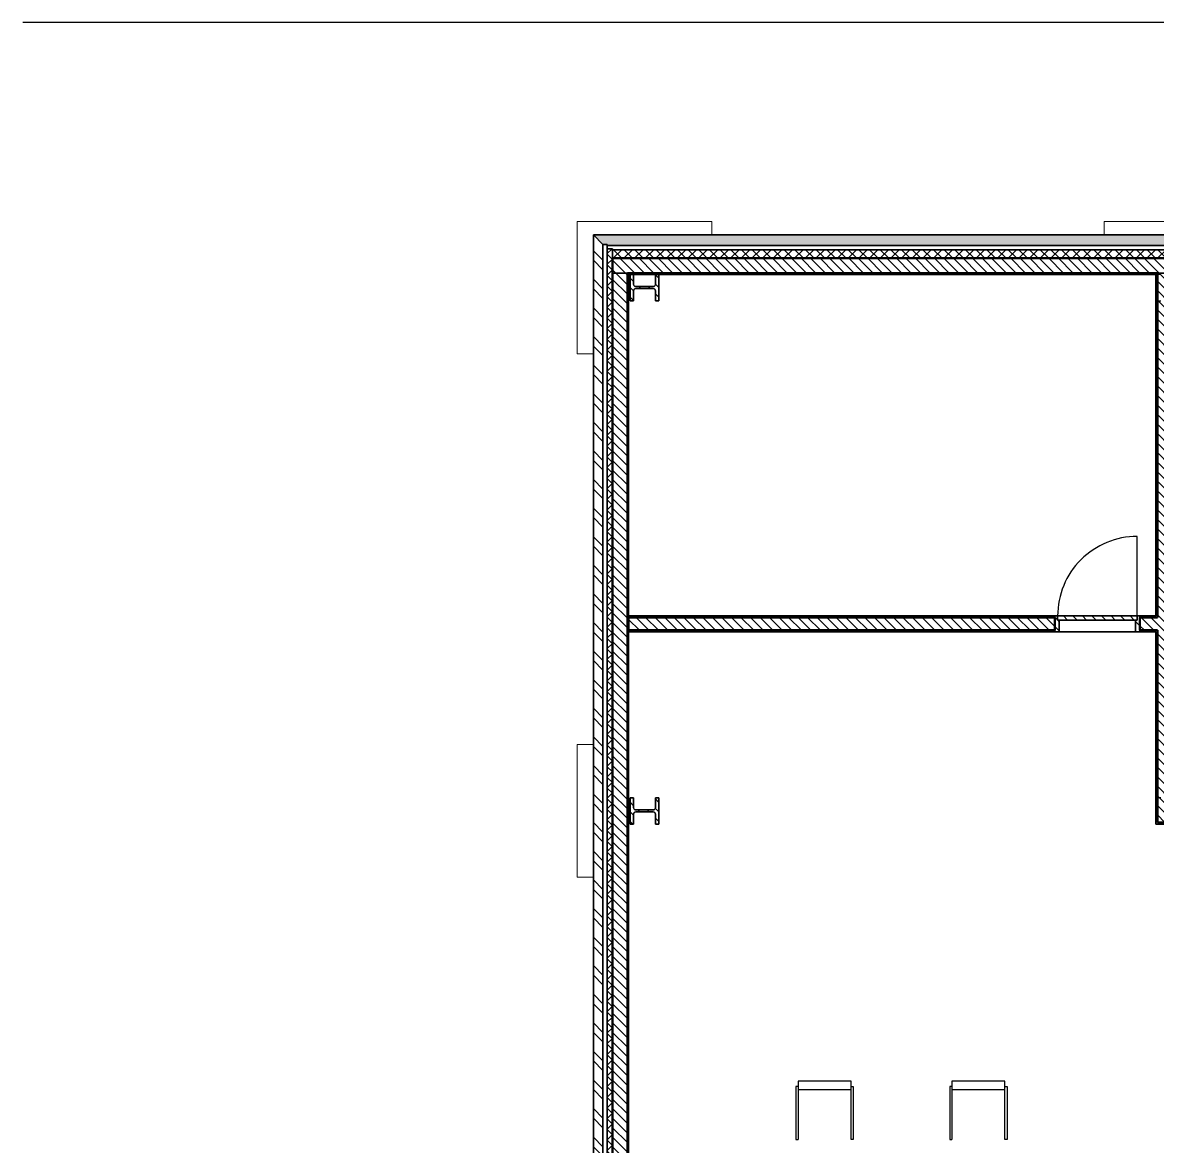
# Model space of a CAD drawing. Header units: millimetres. Extents: x -100 to 251604, y 0 to 25979.
# Drawn here: x 14607 to 25299, y 13724 to 24310 of the extents above; entities that cross this region are included whole.
import ezdxf

# ---------------------------------------------------------------- set-up
doc = ezdxf.new("R2010")
doc.units = ezdxf.units.MM
doc.layers.get('0').update_dxf_attribs({"true_color": 0xdfdfdf})
for name, color, linetype in [('Background_0', 7, 'Continuous'), ('Background_Back bricks', 7, 'Continuous'), ('Background_BRX_2D_Symbols', 7, 'Continuous'), ('Background_DOOR_FRAME', 253, 'Continuous'), ('Background_DOOR_PANEL', 255, 'Continuous'), ('Background_Front bricks', 7, 'Continuous'), ('Boundary_0', 7, 'Continuous'), ('Boundary_Air', 7, 'Continuous'), ('Boundary_Back bricks', 7, 'Continuous'), ('Boundary_BRX_2D+_Swing', 7, 'Continuous'), ('Boundary_Cavity Wall_ Back', 7, 'Continuous'), ('Boundary_Cavity Wall_ Front', 7, 'Continuous'), ('Boundary_DOOR_FRAME', 253, 'Continuous'), ('Boundary_DOOR_PANEL', 255, 'Continuous'), ('Boundary_Front bricks', 7, 'Continuous'), ('Boundary_Gypsum Board', 54, 'Continuous'), ('Boundary_Insulation_ Polyurethane Foam', 42, 'Continuous'), ('Boundary_Interior Wall Plaster_ 140', 7, 'Continuous'), ('Boundary_Plaster_ Cement', 165, 'Continuous'), ('Fill_0', 7, 'Continuous'), ('Fill_Back bricks', 7, 'Continuous'), ('Fill_DOOR_FRAME', 253, 'Continuous'), ('Fill_DOOR_PANEL', 255, 'Continuous'), ('Fill_Front bricks', 7, 'Continuous'), ('Fill_Gypsum Board', 251, 'Continuous'), ('Fill_Insulation_ Polyurethane Foam', 42, 'Continuous'), ('Fill_Plaster_ Cement', 253, 'Continuous'), ('Fill_Supporting Wall_ Brick', 11, 'Continuous'), ('Viewport border', 7, 'Continuous')]:
    doc.layers.add(name, color=color, linetype=linetype)
for name, color, linetype, lineweight in [('Background_Air', 7, 'Continuous', 9), ('Background_Concrete_ Reinforced', 7, 'Continuous', 9), ('Background_Floor_ Ceramic Tiles', 7, 'Continuous', 9), ('Background_Gypsum Board', 7, 'Continuous', 9), ('Background_Insulation_ Polyurethane Foam', 7, 'Continuous', 9), ('Background_Plaster_ Cement', 7, 'Continuous', 9), ('Background_Supporting Wall_ Brick', 7, 'Continuous', 9), ('BIM_SECTIONS', 151, 'Continuous', 25), ('Boundary_Supporting Wall_ Brick', 14, 'Continuous', 50)]:
    doc.layers.add(name, color=color, linetype=linetype, lineweight=lineweight)
doc.layers.add('BIM_ROOM_LINES', color=7, linetype='Continuous', plot=False)
pattern_1 = [(45, (-5377.5, -9300), (-44.90128, 44.90128), [])]
pattern_2 = [(45, (-5377.5, -9300), (-134.7038, 134.7038), []), (45, (-5332.6, -9300), (-134.7038, 134.7038), []), (45, (-5287.7, -9300), (-134.7038, 134.7038), []), (45, (-5242.8, -9300), (-134.7038, 134.7038), [])]
pattern_3 = [(45, (-5377.5, -9300), (-134.7038, 134.7038), []), (45, (-5332.6, -9300), (-134.7038, 134.7038), []), (45, (-5287.7, -9300), (-134.7038, 134.7038), []), (45, (-5242.8, -9300), (-134.7038, 134.7038), [])]

# ---------------------------------------------------------------- blocks, each defined once
blk = doc.blocks.new('*U10792')
at = {"extrusion": (0, 1, 0)}
blk.add_lwpolyline([(-25, 0), (-25, 750, 0.414214), (-775, 0)], format="xyb", dxfattribs=at)
blk = doc.blocks.new('*U10933')
for p, q in [((8757, 1326), (8757, 1276)), ((9257, 1326), (8757, 1326)), ((9257, 1276), (9257, 1326)), ((8757, 1276), (8737, 1276)), ((8737, 1276), (8737, 779)), ((8757, 1276), (8757, 1246)), ((8757, 1246), (8757, 779)), ((9257, 1246), (8757, 1246)), ((9257, 1246), (9257, 1276)), ((9257, 1276), (9277, 1276)), ((9257, 779), (9257, 1246)), ((9277, 1276), (9277, 779)), ((8737, 779), (8757, 779)), ((9277, 779), (9257, 779))]:
    blk.add_line(p, q)
blk = doc.blocks.new('*U10937')
for p, q in [((7307, 1326), (7307, 1276)), ((7807, 1326), (7307, 1326)), ((7807, 1276), (7807, 1326)), ((7307, 1276), (7287, 1276)), ((7287, 1276), (7287, 779)), ((7307, 1276), (7307, 1246)), ((7307, 1246), (7307, 779)), ((7807, 1246), (7307, 1246)), ((7807, 1246), (7807, 1276)), ((7807, 1276), (7827, 1276)), ((7807, 779), (7807, 1246)), ((7827, 1276), (7827, 779)), ((7287, 779), (7307, 779)), ((7827, 779), (7807, 779))]:
    blk.add_line(p, q)
blk = doc.blocks.new('Main_Floor 0__section__..%5CMainBuilding.dwg', base_point=(-3895, -13010))
at = {"layer": 'Fill_0', "extrusion": (9.75748e-18, -2.0977e-32, -1)}
h = blk.add_hatch(dxfattribs=at)
h.set_pattern_fill('ANSI31', color=256, scale=20, style=0)
h.set_pattern_definition(pattern_1)
edge = h.paths.add_edge_path()
edge.add_line((-5725, 8928), (-5725, 8680))
edge.add_line((-5725, 8680), (-5757, 8680))
edge.add_line((-5757, 8680), (-5757, 8774))
edge.add_spline(control_points=[(-5757, 8774), (-5757, 8795), (-5778, 8795)], knot_values=[-0.785398, -0.785398, -0.785398, 0.785398, 0.785398, 0.785398], weights=[1, 0.707107, 1], degree=2, periodic=0)
edge.add_line((-5778, 8795), (-5942, 8795))
edge.add_spline(control_points=[(-5942, 8795), (-5963, 8795), (-5963, 8774)], knot_values=[-0.785398, -0.785398, -0.785398, 0.785398, 0.785398, 0.785398], weights=[1, 0.707107, 1], degree=2, periodic=0)
edge.add_line((-5963, 8774), (-5963, 8680))
edge.add_line((-5963, 8680), (-5995, 8680))
edge.add_line((-5995, 8680), (-5995, 8928))
edge.add_line((-5995, 8928), (-5963, 8928))
edge.add_line((-5963, 8928), (-5963, 8834))
edge.add_spline(control_points=[(-5963, 8834), (-5963, 8813), (-5942, 8813)], knot_values=[-0.785398, -0.785398, -0.785398, 0.785398, 0.785398, 0.785398], weights=[1, 0.707107, 1], degree=2, periodic=0)
edge.add_line((-5942, 8813), (-5778, 8813))
edge.add_spline(control_points=[(-5778, 8813), (-5757, 8813), (-5757, 8834)], knot_values=[-0.785398, -0.785398, -0.785398, 0.785398, 0.785398, 0.785398], weights=[1, 0.707107, 1], degree=2, periodic=0)
edge.add_line((-5757, 8834), (-5757, 8928))
edge.add_line((-5757, 8928), (-5725, 8928))
at = {"layer": 'Fill_0', "extrusion": (9.75748e-18, 1.10694e-30, -1)}
h = blk.add_hatch(dxfattribs=at)
h.set_pattern_fill('ANSI31', color=256, scale=20, style=0)
h.set_pattern_definition(pattern_1)
edge = h.paths.add_edge_path()
edge.add_line((-5963, 3998), (-5963, 3904))
edge.add_spline(control_points=[(-5963, 3904), (-5963, 3883), (-5942, 3883)], knot_values=[-0.785398, -0.785398, -0.785398, 0.785398, 0.785398, 0.785398], weights=[1, 0.707107, 1], degree=2, periodic=0)
edge.add_line((-5942, 3883), (-5778, 3883))
edge.add_spline(control_points=[(-5778, 3883), (-5757, 3883), (-5757, 3904)], knot_values=[-0.785398, -0.785398, -0.785398, 0.785398, 0.785398, 0.785398], weights=[1, 0.707107, 1], degree=2, periodic=0)
edge.add_line((-5757, 3904), (-5757, 3998))
edge.add_line((-5757, 3998), (-5725, 3998))
edge.add_line((-5725, 3998), (-5725, 3750))
edge.add_line((-5725, 3750), (-5757, 3750))
edge.add_line((-5757, 3750), (-5757, 3844))
edge.add_spline(control_points=[(-5757, 3844), (-5757, 3865), (-5778, 3865)], knot_values=[-0.785398, -0.785398, -0.785398, 0.785398, 0.785398, 0.785398], weights=[1, 0.707107, 1], degree=2, periodic=0)
edge.add_line((-5778, 3865), (-5942, 3865))
edge.add_spline(control_points=[(-5942, 3865), (-5963, 3865), (-5963, 3844)], knot_values=[-0.785398, -0.785398, -0.785398, 0.785398, 0.785398, 0.785398], weights=[1, 0.707107, 1], degree=2, periodic=0)
edge.add_line((-5963, 3844), (-5963, 3750))
edge.add_line((-5963, 3750), (-5995, 3750))
edge.add_line((-5995, 3750), (-5995, 3998))
edge.add_line((-5995, 3998), (-5963, 3998))
at = {"layer": 'Fill_Back bricks', "extrusion": (-2.51603e-18, 2.85419e-16, -1)}
h = blk.add_hatch(dxfattribs=at)
h.set_pattern_fill('ANSI36', color=256, scale=20, style=0)
h.set_pattern_definition([(45, (-5377.5, -9300), (33.67596, 123.47852), [158.75, -31.75, 0, -31.75])])
h.paths.add_polyline_path([(-41228, 9300), (-5378, 9300), (-5468, 9210), (-5508, 9210), (-5508, 9200), (-41138, 9200), (-41138, 9210)])
at = {"layer": 'Fill_DOOR_FRAME', "extrusion": (9.75748e-18, 1.30048e-30, -1)}
h = blk.add_hatch(dxfattribs=at)
h.set_pattern_fill('ANSI31', color=256, scale=20, style=0)
h.set_pattern_definition(pattern_1)
h.paths.add_polyline_path([(-9753, 5710), (-9728, 5710), (-9728, 5560), (-9768, 5560), (-9768, 5670), (-9753, 5670)])
at = {"layer": 'Fill_DOOR_FRAME', "extrusion": (9.75748e-18, -2.78709e-30, -1)}
h = blk.add_hatch(dxfattribs=at)
h.set_pattern_fill('ANSI31', color=256, scale=20, style=0)
h.set_pattern_definition(pattern_1)
h.paths.add_polyline_path([(-10503, 5670), (-10488, 5670), (-10488, 5560), (-10528, 5560), (-10528, 5710), (-10503, 5710)])
at = {"layer": 'Fill_DOOR_PANEL', "extrusion": (9.75748e-18, -1.50708e-29, -1)}
h = blk.add_hatch(dxfattribs=at)
h.set_pattern_fill('ANSI31', color=256, scale=20, style=0)
h.set_pattern_definition(pattern_1)
h.paths.add_polyline_path([(-9753, 5670), (-10503, 5670), (-10503, 5710), (-9753, 5710)])
at = {"layer": 'Fill_Front bricks', "extrusion": (9.75748e-18, 7.92809e-31, -1)}
h = blk.add_hatch(dxfattribs=at)
h.set_pattern_fill('ANSI32', color=256, scale=20, style=0)
h.set_pattern_definition([(45, (-5377.5, -9300), (-134.7038, 134.7038), []), (45, (-5287.7, -9300), (-134.7038, 134.7038), [])])
h.paths.add_polyline_path([(-11118, -9300), (-11118, -9210), (-5468, -9210), (-5468, 9210), (-5378, 9300), (-5378, -9300)])
at = {"layer": 'Fill_Gypsum Board', "extrusion": (9.75748e-18, -2.16403e-34, -1)}
h = blk.add_hatch(dxfattribs=at)
h.set_pattern_fill('ANSI34', color=256, scale=10, style=0)
h.set_pattern_definition(pattern_2)
h.paths.add_polyline_path([(-5710, 8940), (-5698, 8940), (-5698, -8980), (-5710, -8968)])
at = {"layer": 'Fill_Gypsum Board', "extrusion": (-2.08895e-17, -5.77803e-32, -1)}
h = blk.add_hatch(dxfattribs=at)
h.set_pattern_fill('ANSI34', color=256, scale=10, style=0)
h.set_pattern_definition(pattern_2)
h.paths.add_polyline_path([(-10693, 8928), (-10693, 8940), (-5710, 8940), (-5710, 8928)])
at = {"layer": 'Fill_Insulation_ Polyurethane Foam', "extrusion": (9.75748e-18, 1.218e-29, -1)}
h = blk.add_hatch(dxfattribs=at)
h.set_pattern_fill('INSULATION', color=256, scale=20, style=0)
h.set_pattern_definition([(45, (-5377.5, -9300), (-50.28943, 50.28943), []), (135, (-5377.5, -9300), (-50.28943, -50.28943), [])])
h.paths.add_polyline_path([(-11118, -9170), (-11118, -9120), (-5558, -9120), (-5558, 9080), (-41048, 9080), (-41048, -120), (-40828, -120), (-40828, -170), (-41098, -170), (-41098, 9160), (-5558, 9160), (-5558, 9170), (-5508, 9170), (-5508, -9170)])
at = {"layer": 'Fill_Plaster_ Cement', "extrusion": (3.12059e-15, -1.52495e-32, -1)}
h = blk.add_hatch(dxfattribs=at)
h.set_pattern_fill('ANSI34', color=256, scale=10, style=0)
h.set_pattern_definition(pattern_3)
h.paths.add_polyline_path([(-10693, 5695), (-10693, 8928), (-10678, 8928), (-10678, 5710), (-10528, 5710), (-10528, 5695)])
at = {"layer": 'Fill_Plaster_ Cement', "extrusion": (-4.17856e-18, -1.83822e-15, -1)}
h = blk.add_hatch(dxfattribs=at)
h.set_pattern_fill('ANSI34', color=256, scale=10, style=0)
h.set_pattern_definition([(45, (-5377.5, -9300), (-134.7038, 134.7038), []), (45, (-5332.6, -9300), (-134.7038, 134.7038), []), (45, (-5287.7, -9300), (-134.7038, 134.7038), []), (45, (-5242.8, -9300), (-134.7038, 134.7038), [])])
h.paths.add_polyline_path([(-5710, 5710), (-5710, 5695), (-9728, 5695), (-9728, 5710)])
at = {"layer": 'Fill_Plaster_ Cement', "extrusion": (-2.59492e-18, 1.97962e-15, -1)}
h = blk.add_hatch(dxfattribs=at)
h.set_pattern_fill('ANSI34', color=256, scale=10, style=0)
h.set_pattern_definition([(45, (-5377.5, -9300), (-134.7038, 134.7038), []), (45, (-5332.6, -9300), (-134.7038, 134.7038), []), (45, (-5287.7, -9300), (-134.7038, 134.7038), []), (45, (-5242.8, -9300), (-134.7038, 134.7038), [])])
h.paths.add_polyline_path([(-9728, 5560), (-9728, 5575), (-5710, 5575), (-5710, 5560)])
at = {"layer": 'Fill_Plaster_ Cement', "extrusion": (2.82611e-15, 2.33494e-17, -1)}
h = blk.add_hatch(dxfattribs=at)
h.set_pattern_fill('ANSI34', color=256, scale=10, style=0)
h.set_pattern_definition(pattern_3)
h.paths.add_polyline_path([(-10528, 5575), (-10528, 5560), (-10678, 5560), (-10678, 3750), (-11020, 3750), (-11020, 3765), (-10693, 3765), (-10693, 5575)])
at = {"layer": 'Fill_Supporting Wall_ Brick', "extrusion": (6.63203e-18, -7.86111e-17, -1)}
h = blk.add_hatch(dxfattribs=at)
h.set_pattern_fill('ANSI31', color=256, scale=20, style=0)
h.set_pattern_definition(pattern_1)
h.paths.add_polyline_path([(-19787, 5365), (-19787, 5485), (-17813, 5485), (-17813, 8940), (-20752, 8940), (-20752, 5485), (-20587, 5485), (-20587, 5365), (-20752, 5365), (-20752, 3885), (-13060, 3885), (-13060, 3765), (-20872, 3765), (-20872, 8940), (-25661, 8940), (-25661, 6328), (-25781, 6328), (-25781, 8940), (-40908, 8940), (-40908, 20), (-40828, 20), (-40828, -120), (-41048, -120), (-41048, 9080), (-5558, 9080), (-5558, -9120), (-11118, -9120), (-11118, -8980), (-5698, -8980), (-5698, 8940), (-10693, 8940), (-10693, 5695), (-10528, 5695), (-10528, 5575), (-10693, 5575), (-10693, 3765), (-11020, 3765), (-11020, 3885), (-10813, 3885), (-10813, 8940), (-13943, 8940), (-13943, 5365), (-16728, 5365), (-16728, 5485), (-14063, 5485), (-14063, 8940), (-17693, 8940), (-17693, 5485), (-17528, 5485), (-17528, 5365)])
at = {"layer": 'Fill_Supporting Wall_ Brick', "extrusion": (-2.17262e-18, -1.76752e-17, -1)}
h = blk.add_hatch(dxfattribs=at)
h.set_pattern_fill('ANSI31', color=256, scale=20, style=0)
h.set_pattern_definition(pattern_1)
h.paths.add_polyline_path([(-9728, 5575), (-9728, 5695), (-5710, 5695), (-5710, 5575)])
at = {"layer": 'Background_0'}
for p, q in [((5757, 8928), (5725, 8928)), ((5725, 8928), (5725, 8680)), ((5757, 8834), (5757, 8928)), ((5995, 8928), (5963, 8928)), ((5963, 8928), (5963, 8834)), ((5995, 8680), (5995, 8928)), ((10725, 8928), (10693, 8928)), ((5757, 8680), (5757, 8774)), ((5942, 8813), (5778, 8813)), ((5778, 8795), (5942, 8795)), ((5963, 8774), (5963, 8680)), ((5725, 8680), (5757, 8680)), ((5963, 8680), (5995, 8680)), ((10693, 8680), (10725, 8680)), ((5725, 3998), (5725, 3750)), ((5757, 3998), (5725, 3998)), ((5757, 3904), (5757, 3998)), ((5963, 3998), (5963, 3904)), ((5995, 3998), (5963, 3998)), ((5995, 3750), (5995, 3998)), ((10725, 3998), (10693, 3998)), ((5942, 3883), (5778, 3883)), ((5778, 3865), (5942, 3865)), ((5725, 3750), (5757, 3750)), ((5757, 3750), (5757, 3844)), ((5963, 3844), (5963, 3750)), ((5963, 3750), (5995, 3750)), ((10693, 3750), (10725, 3750))]:
    blk.add_line(p, q, dxfattribs=at)
at = {"layer": 'Background_0', "extrusion": (0, 0, -1)}
for centre, start, end in [((-5778, 8834), 270, 0), ((-5778, 8774), 0, 90), ((-5942, 8834), 180, 270), ((-5942, 8774), 90, 180), ((-5778, 3904), 270, 0), ((-5778, 3844), 0, 90), ((-5942, 3904), 180, 270), ((-5942, 3844), 90, 180)]:
    blk.add_arc(centre, 21, start, end, dxfattribs=at)
at = {"layer": 'Background_Air'}
for p, q in [((5468, 9210), (5468, -9210)), ((5508, 9210), (5468, 9210)), ((5508, 9170), (5508, 9210)), ((41138, 9200), (5508, 9200)), ((5508, 9200), (5508, 9170)), ((5508, 9170), (5558, 9170)), ((5508, -9170), (5508, 9170)), ((5558, 9170), (5558, 9160)), ((5558, 9160), (41098, 9160))]:
    blk.add_line(p, q, dxfattribs=at)
at = {"layer": 'Background_Back bricks'}
for p, q in [((5378, 9300), (5468, 9210)), ((41228, 9300), (5378, 9300)), ((5468, 9210), (5508, 9210)), ((5508, 9210), (5508, 9200)), ((5508, 9200), (41138, 9200))]:
    blk.add_line(p, q, dxfattribs=at)
at = {"layer": 'Background_Concrete_ Reinforced'}
for p, q in [((5225, 9428), (5225, 8180)), ((6495, 9428), (5225, 9428)), ((6495, 9300), (6495, 9428)), ((10193, 9428), (10193, 9300)), ((11463, 9428), (10193, 9428)), ((5225, 8180), (5378, 8180)), ((5225, 4498), (5225, 3250)), ((5378, 4498), (5225, 4498)), ((5225, 3250), (5378, 3250))]:
    blk.add_line(p, q, dxfattribs=at)
at = {"layer": 'Background_DOOR_FRAME'}
for p, q in [((9753, 5710), (9728, 5710)), ((9728, 5710), (9728, 5560)), ((9753, 5670), (9753, 5710)), ((9768, 5670), (9753, 5670)), ((9768, 5560), (9768, 5670)), ((10488, 5670), (10488, 5560)), ((10503, 5670), (10488, 5670)), ((10528, 5710), (10503, 5710)), ((10503, 5710), (10503, 5670)), ((10528, 5560), (10528, 5710)), ((9728, 5560), (9768, 5560)), ((10488, 5560), (10528, 5560))]:
    blk.add_line(p, q, dxfattribs=at)
at = {"layer": 'Background_DOOR_PANEL'}
for p, q in [((10503, 5710), (9753, 5710)), ((9753, 5710), (9753, 5670)), ((9753, 5670), (10503, 5670)), ((10503, 5670), (10503, 5710))]:
    blk.add_line(p, q, dxfattribs=at)
at = {"layer": 'Background_Floor_ Ceramic Tiles'}
for p, q in [((5725, 8928), (5710, 8928)), ((5963, 8928), (5757, 8928)), ((10678, 8928), (5995, 8928))]:
    blk.add_line(p, q, dxfattribs=at)
at = {"layer": 'Background_Front bricks'}
for p, q in [((5468, 9210), (5378, 9300)), ((5378, 9300), (5378, -9300)), ((5468, -9210), (5468, 9210))]:
    blk.add_line(p, q, dxfattribs=at)
at = {"layer": 'Background_Gypsum Board'}
for p, q in [((5710, 8940), (5698, 8940)), ((5698, 8940), (5698, -8980)), ((5710, -8968), (5710, 8940)), ((10693, 8940), (5710, 8940)), ((5710, 8940), (5710, 8928)), ((5710, 8928), (10693, 8928)), ((10693, 8928), (10693, 8940))]:
    blk.add_line(p, q, dxfattribs=at)
at = {"layer": 'Background_Insulation_ Polyurethane Foam'}
for p, q in [((5558, 9170), (5508, 9170)), ((5508, 9170), (5508, -9170)), ((5558, 9160), (5558, 9170)), ((41098, 9160), (5558, 9160)), ((5558, 8940), (5558, 9080)), ((5558, 9080), (40908, 9080)), ((5558, -9120), (5558, 8940))]:
    blk.add_line(p, q, dxfattribs=at)
at = {"layer": 'Background_Plaster_ Cement'}
for p, q in [((10678, 8928), (10678, 5710)), ((10693, 8928), (10678, 8928)), ((10693, 5695), (10693, 8928)), ((9728, 5710), (5710, 5710)), ((5710, 5710), (5710, 5695)), ((5710, 5695), (9728, 5695)), ((9728, 5695), (9728, 5710)), ((10678, 5710), (10528, 5710)), ((10528, 5710), (10528, 5695)), ((10528, 5695), (10678, 5695)), ((10678, 5695), (10693, 5695)), ((9728, 5575), (5710, 5575)), ((5710, 5575), (5710, 5560)), ((9728, 5560), (9728, 5575)), ((10528, 5575), (10528, 5560)), ((10678, 5575), (10528, 5575)), ((10693, 5575), (10678, 5575)), ((10693, 3765), (10693, 5575)), ((5710, 5560), (9728, 5560)), ((10528, 5560), (10678, 5560)), ((10678, 5560), (10678, 3750)), ((10678, 3750), (11020, 3750)), ((11020, 3765), (10693, 3765))]:
    blk.add_line(p, q, dxfattribs=at)
at = {"layer": 'Background_Supporting Wall_ Brick'}
for p, q in [((5558, 9080), (5558, 8940)), ((40908, 9080), (5558, 9080)), ((5558, 8940), (5558, -9120)), ((5698, -8980), (5698, 8940)), ((5698, 8940), (5710, 8940)), ((5710, 8940), (10693, 8940)), ((10693, 8940), (10693, 8928)), ((10693, 8928), (10693, 5695)), ((5710, 5695), (5710, 5575)), ((9728, 5695), (5710, 5695)), ((9728, 5575), (9728, 5695)), ((10528, 5695), (10528, 5575)), ((10678, 5695), (10528, 5695)), ((10693, 5695), (10678, 5695)), ((5710, 5575), (9728, 5575)), ((10528, 5575), (10678, 5575)), ((10678, 5575), (10693, 5575)), ((10693, 5575), (10693, 3765)), ((10693, 3765), (11020, 3765))]:
    blk.add_line(p, q, dxfattribs=at)
at = {"layer": 'BIM_ROOM_LINES'}
for p, q in [((5725, 8928), (5710, 8928)), ((5710, 8928), (10678, 8928)), ((5710, 5710), (5710, 8928)), ((5963, 8928), (5757, 8928)), ((10678, 8928), (5995, 8928)), ((10678, 5710), (10678, 8928)), ((10678, 8928), (10678, 5710)), ((10678, 5710), (5710, 5710)), ((10678, 5560), (5710, 5560)), ((5710, -8968), (5710, 5560)), ((5710, 5560), (10678, 5560)), ((10678, 5560), (10678, 3750)), ((10678, 3750), (10678, 5560)), ((20887, 3750), (10678, 3750)), ((10678, 3750), (20887, 3750))]:
    blk.add_line(p, q, dxfattribs=at)
at = {"layer": 'BIM_SECTIONS'}
blk.add_lwpolyline([(46605, 11300), (0, 11300)], dxfattribs=at)
at = {"layer": 'Boundary_0'}
for p, q in [((5725, 8928), (5757, 8928)), ((5725, 8680), (5725, 8928)), ((5757, 8928), (5757, 8834)), ((5963, 8834), (5963, 8928)), ((5963, 8928), (5995, 8928)), ((5995, 8928), (5995, 8680)), ((5757, 8774), (5757, 8680)), ((5778, 8813), (5942, 8813)), ((5942, 8795), (5778, 8795)), ((5963, 8680), (5963, 8774)), ((5757, 8680), (5725, 8680)), ((5995, 8680), (5963, 8680)), ((5725, 3750), (5725, 3998)), ((5725, 3998), (5757, 3998)), ((5757, 3998), (5757, 3904)), ((5963, 3998), (5995, 3998)), ((5963, 3904), (5963, 3998)), ((5995, 3998), (5995, 3750)), ((5778, 3883), (5942, 3883)), ((5942, 3865), (5778, 3865)), ((5757, 3750), (5725, 3750)), ((5757, 3844), (5757, 3750)), ((5963, 3750), (5963, 3844)), ((5995, 3750), (5963, 3750))]:
    blk.add_line(p, q, dxfattribs=at)
for centre, start, end in [((5778, 8834), 180, 270), ((5778, 8774), 90, 180), ((5942, 8834), 270, 0), ((5942, 8774), 0, 90), ((5778, 3904), 180, 270), ((5778, 3844), 90, 180), ((5942, 3904), 270, 0), ((5942, 3844), 0, 90)]:
    blk.add_arc(centre, 21, start, end, dxfattribs=at)
at = {"layer": 'Boundary_Air'}
for p, q in [((5468, -9210), (5468, 9210)), ((5468, 9210), (5508, 9210)), ((5508, 9210), (5508, 9170)), ((5508, 9170), (5508, 9200)), ((5508, 9200), (41138, 9200)), ((5508, 9170), (5508, -9170)), ((5558, 9170), (5508, 9170)), ((5558, 9160), (5558, 9170)), ((41098, 9160), (5558, 9160))]:
    blk.add_line(p, q, dxfattribs=at)
at = {"layer": 'Boundary_Back bricks'}
for p, q in [((5468, 9210), (5378, 9300)), ((5378, 9300), (41228, 9300)), ((5508, 9210), (5468, 9210)), ((5508, 9200), (5508, 9210)), ((41138, 9200), (5508, 9200))]:
    blk.add_line(p, q, dxfattribs=at)
at = {"layer": 'Boundary_Cavity Wall_ Back'}
for p, q in [((5468, 9210), (5378, 9300)), ((5378, 9300), (41228, 9300)), ((5508, 9210), (5468, 9210)), ((5508, 9170), (5508, 9210)), ((5558, 9170), (5508, 9170)), ((5558, 8940), (5558, 9170)), ((5710, 8940), (5558, 8940)), ((5710, 8928), (5710, 8940)), ((10693, 8928), (5710, 8928)), ((10813, 8940), (10693, 8940)), ((10693, 8940), (10693, 8928))]:
    blk.add_line(p, q, dxfattribs=at)
at = {"layer": 'Boundary_Cavity Wall_ Front'}
for p, q in [((5378, -9300), (5378, 9300)), ((5378, 9300), (5468, 9210)), ((5468, 9210), (5508, 9210)), ((5508, 9210), (5508, 9170)), ((5508, 9170), (5558, 9170)), ((5558, 9170), (5558, 8940)), ((5558, 8940), (5710, 8940)), ((5710, 8940), (5710, -8968))]:
    blk.add_line(p, q, dxfattribs=at)
at = {"layer": 'Boundary_DOOR_FRAME'}
for p, q in [((9728, 5560), (9728, 5710)), ((9728, 5710), (9753, 5710)), ((9753, 5710), (9753, 5670)), ((9753, 5670), (9768, 5670)), ((9768, 5670), (9768, 5560)), ((10488, 5560), (10488, 5670)), ((10488, 5670), (10503, 5670)), ((10503, 5670), (10503, 5710)), ((10503, 5710), (10528, 5710)), ((10528, 5710), (10528, 5560)), ((9768, 5560), (9728, 5560)), ((10528, 5560), (10488, 5560))]:
    blk.add_line(p, q, dxfattribs=at)
at = {"layer": 'Boundary_DOOR_PANEL'}
for p, q in [((9753, 5670), (9753, 5710)), ((9753, 5710), (10503, 5710)), ((10503, 5670), (9753, 5670)), ((10503, 5710), (10503, 5670))]:
    blk.add_line(p, q, dxfattribs=at)
at = {"layer": 'Boundary_Front bricks'}
for p, q in [((5378, -9300), (5378, 9300)), ((5378, 9300), (5468, 9210)), ((5468, 9210), (5468, -9210))]:
    blk.add_line(p, q, dxfattribs=at)
at = {"layer": 'Boundary_Gypsum Board'}
for p, q in [((5698, -8980), (5698, 8940)), ((5698, 8940), (5710, 8940)), ((5710, 8940), (5710, -8968)), ((5710, 8928), (5710, 8940)), ((5710, 8940), (10693, 8940)), ((10693, 8928), (5710, 8928)), ((10693, 8940), (10693, 8928))]:
    blk.add_line(p, q, dxfattribs=at)
at = {"layer": 'Boundary_Insulation_ Polyurethane Foam'}
for p, q in [((5508, -9170), (5508, 9170)), ((5508, 9170), (5558, 9170)), ((5558, 9170), (5558, 9160)), ((5558, 9160), (41098, 9160)), ((41048, 9080), (5558, 9080)), ((5558, 9080), (5558, -9120))]:
    blk.add_line(p, q, dxfattribs=at)
at = {"layer": 'Boundary_Interior Wall Plaster_ 140'}
for p, q in [((10678, 5710), (10678, 8928)), ((10678, 8928), (10693, 8928)), ((10693, 8928), (10693, 8940)), ((10693, 8940), (10813, 8940)), ((5710, 5560), (5710, 5710)), ((5710, 5710), (9728, 5710)), ((9728, 5710), (9728, 5560)), ((10528, 5560), (10528, 5710)), ((10528, 5710), (10678, 5710)), ((9728, 5560), (5710, 5560)), ((10678, 5560), (10528, 5560)), ((10678, 3750), (10678, 5560)), ((11020, 3750), (10678, 3750))]:
    blk.add_line(p, q, dxfattribs=at)
at = {"layer": 'Boundary_Plaster_ Cement'}
for p, q in [((10678, 5710), (10678, 8928)), ((10678, 8928), (10693, 8928)), ((10693, 8928), (10693, 5695)), ((5710, 5710), (9728, 5710)), ((5710, 5695), (5710, 5710)), ((9728, 5695), (5710, 5695)), ((9728, 5710), (9728, 5695)), ((10528, 5695), (10528, 5710)), ((10528, 5710), (10678, 5710)), ((10693, 5695), (10528, 5695)), ((5710, 5560), (5710, 5575)), ((5710, 5575), (9728, 5575)), ((9728, 5575), (9728, 5560)), ((10528, 5575), (10693, 5575)), ((10528, 5560), (10528, 5575)), ((10693, 5575), (10693, 3765)), ((9728, 5560), (5710, 5560)), ((10678, 5560), (10528, 5560)), ((10678, 3750), (10678, 5560)), ((11020, 3750), (10678, 3750)), ((10693, 3765), (11020, 3765))]:
    blk.add_line(p, q, dxfattribs=at)
at = {"layer": 'Boundary_Supporting Wall_ Brick'}
for p, q in [((5558, -9120), (5558, 9080)), ((5558, 9080), (41048, 9080)), ((10693, 8940), (5698, 8940)), ((5698, 8940), (5698, -8980)), ((10693, 5695), (10693, 8940)), ((5710, 5575), (5710, 5695)), ((5710, 5695), (9728, 5695)), ((9728, 5695), (9728, 5575)), ((10528, 5575), (10528, 5695)), ((10528, 5695), (10693, 5695)), ((9728, 5575), (5710, 5575)), ((10693, 5575), (10528, 5575)), ((10693, 3765), (10693, 5575)), ((11020, 3765), (10693, 3765))]:
    blk.add_line(p, q, dxfattribs=at)
at = {"layer": 'Background_BRX_2D_Symbols'}
for name in ['*U10937', '*U10933']:
    blk.add_blockref(name, (0, 0), dxfattribs=at)
at = {"layer": 'Boundary_BRX_2D+_Swing', "extrusion": (0, 1, 0), "rotation": 360}
blk.add_blockref('*U10792', (-10528, 0, 5710), dxfattribs=at)

msp = doc.modelspace()

# ---------------------------------------------------------------- block references
at = {"layer": 'Viewport border'}
msp.add_blockref('Main_Floor 0__section__..%5CMainBuilding.dwg', (10712, 0), dxfattribs=at)

doc.saveas('drawing.dxf')
